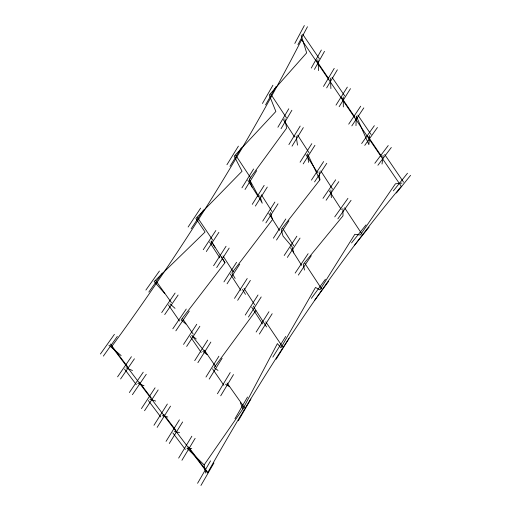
<?xml version="1.0" encoding="UTF-8"?>
<svg xmlns="http://www.w3.org/2000/svg" width="511" height="511" viewBox="0 0 511 511"><rect width="100%" height="100%" fill="white"/><g stroke="black" fill="none" stroke-linecap="round" stroke-linejoin="round"><path stroke-width="0.77" d="M355.988 125.636L356.276 116.01L368.891 144.664L369.555 135.504M382.036 164.05L383.09 155.37M205.78 473.109L204.151 464.882L242.949 408.864L277.39 343.603L280.941 347.806L315.491 287.463L319.982 289.865L354.864 234.274L360.312 235.009L395.425 183.807L401.972 183.085M294.796 43.454L304.332 25.55M297.939 44.674L307.469 26.744M314.425 69.4L324.511 51.33M311.269 68.065L321.362 50.021M262.443 103.497L272.925 85.222M265.554 104.896L276.029 86.589M200.951 485.45L213.943 462.979M238.33 420.796L250.907 399.034M197.578 483.278L210.57 460.852M234.964 418.739L247.548 397.015M281.031 128.734L291.896 110.248M277.901 127.245L288.766 108.786M326.67 87.892L337.362 69.815M323.52 86.436L334.22 68.385M178.652 458.099L191.849 436.215M217.43 393.777L230.212 372.57M181.942 460.258L195.132 438.336M220.714 395.821L233.495 374.582M288.894 144.587L300.187 126.076M292.03 146.165L303.317 127.629M226.929 164.74L238.394 146.14M229.995 166.324L241.46 147.692M241.939 187.837L253.609 168.988M245.044 189.485L256.714 170.61M166.056 441.344L179.406 419.838M205.959 377.067L218.9 356.231M169.282 443.497L182.631 421.952M209.184 379.105L222.119 358.23M276.151 359.214L289.022 338.512M272.823 357.132L285.694 336.462M252.255 204.355L264.161 185.391M255.372 206.074L267.285 187.071M336.002 105.138L347.333 87.113M339.138 106.71L350.469 88.659M153.971 425.254L167.359 404.035M194.717 360.657L207.683 340.102M157.152 427.381L170.533 406.124M197.898 362.676L210.858 342.083M259.358 334.06L272.184 313.722M300.066 162.217L311.806 143.668M303.202 163.89L314.942 145.316M256.126 332.048L268.952 311.748M248.429 317.05L261.198 296.942M262.731 221.142L274.886 202.049M265.867 222.917L278.022 203.8M245.235 315.076L257.998 295.007M213.592 265.733L226.06 246.257M216.696 267.579L229.171 248.071M234.504 298.367L247.215 278.521M237.672 300.296L250.377 280.418M223.946 281.906L236.593 262.284M227.069 283.803L239.723 264.142M273.372 238.183L285.79 218.983M276.521 240.029L288.939 220.797M144.549 410.735L158.18 389.919M186.649 346.432L199.865 326.254M203.269 249.7L215.846 230.538M206.323 251.533L218.9 232.339M141.438 408.596L155.069 387.817M183.538 344.401L196.748 324.261M314.565 181.91L326.772 163.316M287.348 257.416L300.04 238.081M311.429 180.134L323.635 161.572M284.18 255.5L296.872 236.191M191.133 228.794L203.627 209.9M188.125 227.012L200.619 208.143M351.83 125.872L363.826 107.878M348.706 124.167L360.702 106.205M295.16 273.091L308.133 253.686M298.347 275.084L311.314 255.641M132.4 394.69L146.267 374.301M175.848 330.834L189.3 311.065M129.36 392.537L143.233 372.187M172.807 328.79L186.26 309.053M322.99 198.357L335.676 179.795M326.12 200.235L338.806 181.641M120.59 378.958L134.412 358.792M164.714 314.578L178.115 295.032M117.587 376.843L131.404 356.71M161.706 312.572L175.107 293.059M103.35 356.11L117.326 336.423M148.816 292.075L162.37 272.983M361.647 143.546L374.333 125.68M364.752 145.38L377.437 127.488M337.867 218.868L351.063 200.306M100.424 354.002L114.4 334.354M145.884 290.076L159.438 271.022M334.743 216.881L347.934 198.351M252.051 187.103L249.336 179.208L286.601 128.172L284.908 118.731M253.232 305.993L255.954 310.535L214.058 367.633L217.993 370.398M311.378 298.341L325.424 279.249M314.508 300.545L328.56 281.414M377.916 165.245L391.311 147.487M374.838 163.271L388.232 145.546M221.397 256.886L224.974 262.737L181.066 319.912L185.883 324.012M319.113 171.709L319.873 179.891L281.171 229.477L283.03 236.114L292.12 246.775L293.684 252.964M354.577 245.178L369.076 227.095M396.408 192.998L410.576 175.33M351.53 242.949L366.023 224.897M393.349 190.865L407.503 173.229M191.759 448.575L186.911 448.198L204.151 464.882M174.36 431.629L179.559 432.504M162.274 415.673L167.793 417.021M149.825 399.238L155.676 401.065M137.829 383.403L143.993 385.69M126.013 367.799L132.483 370.526M225.479 384.157L229.1 386.45M202.803 351.351L207.044 354.583L191.714 335.312L196.25 338.991M108.888 345.2L121.133 355.586M169.927 303.79L175.024 308.331M164.785 293.538L154.143 281.516L205.064 232.013L195.885 218.44L242.035 171.262L234.21 156.2L275.863 111.494L269.252 95.027L306.664 52.876L301.145 35.08M110.37 343.98L127.507 366.566M139.331 382.151L151.339 397.98M163.795 414.395L175.893 430.345M188.45 446.895L207.332 471.787M124.518 369.038L136.328 384.655M148.311 400.503L160.748 416.944M172.833 432.919L185.372 449.495M155.651 280.405L171.453 302.665M227.05 382.975L244.539 407.669M182.606 318.775L193.26 334.168M204.355 350.195L215.616 366.464M168.4 304.914L179.533 321.042M190.175 336.455L201.251 352.507M212.493 368.801L223.907 385.339M302.653 34.224L319.426 58.81M331.99 77.225L344.797 95.991M357.841 115.109L371.133 134.591M384.681 154.45L403.581 182.152M316.379 60.547L328.924 78.988M341.699 97.773L354.717 116.91M367.977 136.411L381.5 156.289M197.533 217.622L212.761 240.176M265.777 321.828L282.557 346.745M255.954 310.535L266.595 326.944M270.785 94.152L286.46 117.843M344.593 207.747L362.018 234.166M235.743 155.261L250.888 178.25M304.875 263.376L321.623 288.875M222.956 255.877L233.418 271.993M244.041 288.351L254.823 304.958M297.683 135.191L309.091 152.84M320.761 170.891L332.578 189.159M209.548 241.997L219.832 257.889M230.276 274.024L240.873 290.401M251.636 307.028L262.571 323.917M283.362 119.619L294.56 136.993M305.942 154.654L317.529 172.629M329.314 190.91L341.303 209.516M224.974 262.737L211.1 241L214.946 247.267M261.357 194.761L271.98 211.503M282.768 228.519L293.736 245.804M247.79 180.159L258.221 196.665M268.805 213.4L279.574 230.435M290.51 247.739L301.631 265.33M235.149 278.431L231.847 273.008L272.548 219.526L270.389 212.455M242.457 289.373L245.478 294.362M249.336 179.208L262.22 203.193L259.78 195.7M319.873 179.891L307.52 153.747L308.561 162.389M240.374 402.738L242.949 408.864M304.499 270.076L303.253 264.353L343.002 215.834L342.913 208.577M296.118 136.092L297.511 145.13M317.899 59.678L318.628 70.595M330.911 189.983L331.345 197.712M330.457 78.106L330.885 88.601M343.245 96.879L343.322 106.946M301.637 39.724C246.602 146.849 182.791 249.368 111.698 346.56L207.543 472.95C263.989 372.232 327.206 275.027 401.314 186.336L301.637 39.724"/></g></svg>
